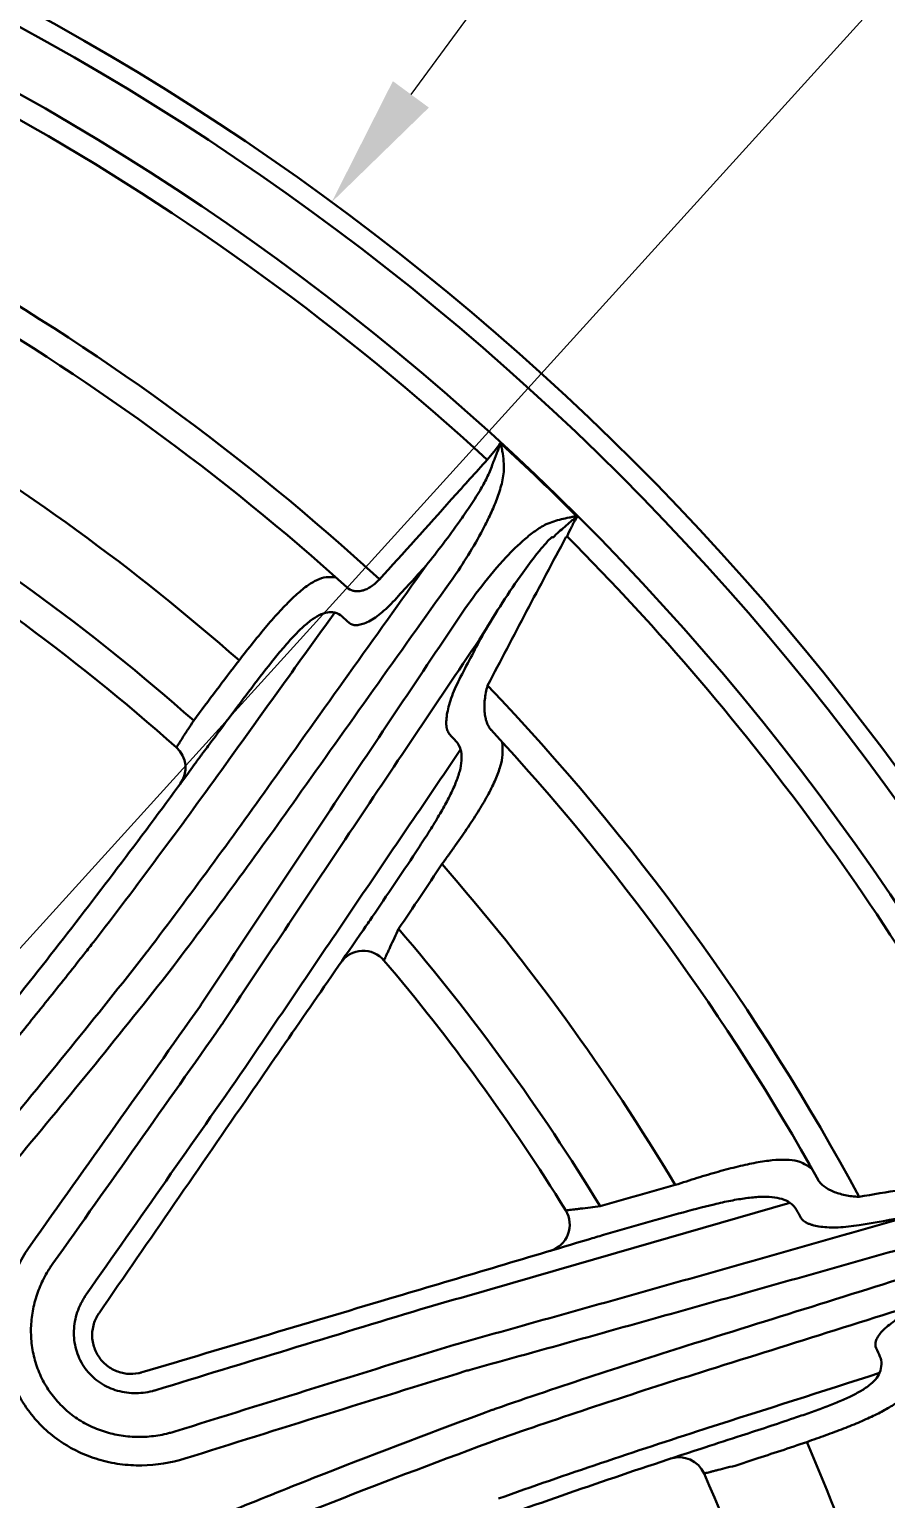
# Model space of a CAD drawing. Header units: inches. Extents: x 975 to 1816, y 133 to 420.
# Drawn here: x 1143.45 to 1162.63, y 294.8 to 327.72 of the extents above; entities that cross this region are included whole.
import ezdxf

# ---------------------------------------------------------------- set-up
doc = ezdxf.new("R2010")
doc.units = ezdxf.units.IN
doc.header["$MEASUREMENT"] = 0
doc.linetypes.add('CENTER', pattern=[2, 1.25, -0.25, 0.25, -0.25])
doc.layers.get('0').update_dxf_attribs({"lineweight": 30})
doc.layers.add('Center', color=1, linetype='CENTER', lineweight=18)
doc.styles.add('TCVN', font='tcvn+7284-2003r.ttf', dxfattribs={"height": 2.5})
doc.dimstyles.new('TCVN', dxfattribs={"dimtxt": 2.5, "dimasz": 3, "dimexe": 0.1, "dimexo": 0.0625, "dimgap": 0.09, "dimtad": 0, "dimtoh": 1, "dimdec": 0, "dimzin": 0, "dimdsep": 46, "dimtxsty": 'TCVN', "dimcen": 0.09, "dimclrd": 2, "dimclre": 2, "dimclrt": 1, "dimadec": 0, "dimazin": 0, "dimtfac": 1, "dimtdec": 0, "dimtofl": 0, "dimtmove": 0, "dimatfit": 3, "dimfxl": 1, "dimtolj": 1, "dimtzin": 0, "dimlwd": 18, "dimlwe": 18, "dimarcsym": 0})

# ---------------------------------------------------------------- blocks, each defined once
blk = doc.blocks.new('*D7')
at = {"layer": 'Center', "color": 2, "linetype": 'Continuous', "lineweight": 18, "transparency": 16777216}
for p, q in [((1171.919, 353.394), (1151.998, 326.267)), ((1174.919, 353.394), (1171.919, 353.394))]:
    blk.add_line(p, q, dxfattribs=at)
at = {"layer": 'Center', "color": 2, "lineweight": 18, "transparency": 16777216}
for p, q in [((1115.306, 276.426), (1115.486, 276.426)), ((1115.396, 276.336), (1115.396, 276.516))]:
    blk.add_line(p, q, dxfattribs=at)
at = {"layer": 'Center', "color": 2, "transparency": 16777216}
blk.add_solid([(1151.595, 326.563), (1152.401, 325.971), (1150.222, 323.849)], dxfattribs=at)
at = {"layer": 'Defpoints', "color": 0, "transparency": 16777216}
for p in [(1150.222, 323.849), (1080.569, 229.002)]:
    blk.add_point(p, dxfattribs=at)
at = {"layer": 'Center', "color": 1, "transparency": 16777216, "insert": (1178.009, 353.394), "char_height": 2.5, "attachment_point": 5, "style": 'TCVN'}
blk.add_mtext('\\A1;∅118', dxfattribs=at)
blk = doc.blocks.new('*D8')
at = {"layer": 'Center', "color": 2, "linetype": 'Continuous', "lineweight": 18, "transparency": 16777216}
for p, q in [((1174.822, 341.958), (1127.243, 289.491)), ((1177.822, 341.958), (1174.822, 341.958))]:
    blk.add_line(p, q, dxfattribs=at)
at = {"layer": 'Center', "color": 2, "lineweight": 18, "transparency": 16777216}
for p, q in [((1115.306, 276.426), (1115.486, 276.426)), ((1115.396, 276.336), (1115.396, 276.516))]:
    blk.add_line(p, q, dxfattribs=at)
at = {"layer": 'Center', "color": 2, "transparency": 16777216}
blk.add_solid([(1126.873, 289.826), (1127.614, 289.155), (1125.228, 287.268)], dxfattribs=at)
at = {"layer": 'Defpoints', "color": 0, "transparency": 16777216}
for p in [(1125.228, 287.268), (1105.563, 265.583)]:
    blk.add_point(p, dxfattribs=at)
at = {"layer": 'Center', "color": 1, "transparency": 16777216, "insert": (1180.537, 341.958), "char_height": 2.5, "attachment_point": 5, "style": 'TCVN'}
blk.add_mtext('\\A1;∅29', dxfattribs=at)

msp = doc.modelspace()

# ---------------------------------------------------------------- linework, layer by layer
msp.add_line((1159.699, 295.68), (1159.261, 295.538))
for radius in [58.838, 58.403, 57.085]:
    msp.add_circle((1115.396, 276.426), radius)
for centre, radius, start, end in [((1115.396, 276.426), 56.593, 47.3912, 60.6088), ((1115.396, 276.426), 52.986, 47.3538, 60.6462), ((1115.396, 276.426), 52.362, 47.8084, 60.1916), ((1115.396, 276.426), 49.533, 48.6057, 59.3943), ((1115.396, 276.426), 57.068, 45.0445, 47.4169), ((1115.396, 276.426), 47.848, 48.4483, 59.5517), ((1115.396, 276.426), 47.141, 48.3155, 59.6845), ((1115.396, 276.426), 56.593, 27.1187, 44.8813), ((1115.396, 276.426), 52.986, 28.3216, 43.6784), ((1115.396, 276.426), 52.362, 29.1691, 42.8309), ((1146.341, 311.176), 0.609, 323.7119, 48.3155), ((1115.396, 276.426), 49.533, 30.8532, 41.1468), ((1115.396, 276.426), 47.848, 31.3945, 40.6055), ((1150.93, 306.467), 0.609, 40.2122, 145.4147), ((1115.396, 276.426), 47.141, 31.7878, 40.2122), ((1154.948, 300.937), 0.609, 286.5853, 31.7878), ((1115.396, 276.426), 49.533, 12.6372, 23.3628), ((1158.008, 295.117), 0.609, 23.6845, 108.2881), ((1115.396, 276.426), 47.141, 12.3155, 23.6845)]:
    msp.add_arc(centre, radius, start, end)
for points in [[(1153.709, 318.078), (1153.811, 318.192), (1153.909, 318.317), (1153.999, 318.45)], [(1151.292, 315.399), (1151.835, 315.993), (1152.373, 316.591), (1152.907, 317.193)], [(1153.088, 316.699), (1153.125, 316.752), (1153.162, 316.805), (1153.199, 316.859)], [(1153.199, 316.859), (1153.199, 316.859), (1153.199, 316.859), (1153.199, 316.859)], [(1152.338, 315.708), (1152.599, 316.031), (1152.85, 316.36), (1153.088, 316.699)], [(1153.664, 316.62), (1153.633, 316.559), (1153.601, 316.498), (1153.569, 316.438)], [(1148.879, 310.854), (1150.027, 312.468), (1151.181, 314.088), (1152.338, 315.708)], [(1152.338, 315.708), (1152.105, 315.45), (1151.871, 315.192), (1151.636, 314.935)], [(1152.875, 315.333), (1151.727, 313.722), (1150.582, 312.112), (1149.444, 310.506)], [(1150.291, 314.655), (1149.5, 313.554), (1148.71, 312.454), (1147.923, 311.357)], [(1150.457, 314.567), (1150.411, 314.609), (1150.356, 314.638), (1150.291, 314.655)], [(1150.612, 314.428), (1150.56, 314.475), (1150.509, 314.521), (1150.457, 314.567)], [(1153.112, 313.214), (1153.282, 313.539), (1153.453, 313.865), (1153.625, 314.19)], [(1147.133, 312.233), (1147.469, 312.685), (1147.808, 313.135), (1148.149, 313.584)], [(1148.562, 313.139), (1148.222, 312.691), (1147.884, 312.241), (1147.549, 311.788)], [(1147.008, 312.043), (1147.048, 312.103), (1147.09, 312.166), (1147.133, 312.233)], [(1146.92, 311.907), (1146.934, 311.93), (1146.949, 311.953), (1146.965, 311.977)], [(1146.965, 311.977), (1146.979, 311.998), (1146.993, 312.02), (1147.008, 312.043)], [(1147.549, 311.788), (1147.469, 311.681), (1147.393, 311.579), (1147.319, 311.48)], [(1153.007, 311.774), (1152.961, 311.824), (1152.915, 311.874), (1152.869, 311.923)], [(1147.319, 311.48), (1147.292, 311.444), (1147.266, 311.409), (1147.24, 311.374)], [(1153.112, 311.584), (1153.087, 311.662), (1153.053, 311.725), (1153.007, 311.774)], [(1144.215, 307.351), (1145.211, 308.634), (1146.193, 309.938), (1147.158, 311.262)], [(1147.851, 311.256), (1146.907, 309.941), (1145.945, 308.646), (1144.97, 307.373)], [(1147.24, 311.374), (1147.212, 311.335), (1147.184, 311.298), (1147.158, 311.262)], [(1146.106, 307.077), (1147.045, 308.315), (1147.97, 309.576), (1148.879, 310.854)], [(1149.444, 310.506), (1148.538, 309.228), (1147.617, 307.97), (1146.68, 306.732)], [(1151.134, 307.838), (1151.462, 308.318), (1151.786, 308.8), (1152.107, 309.284)], [(1152.695, 309.018), (1152.374, 308.532), (1152.05, 308.048), (1151.722, 307.567)], [(1150.936, 307.548), (1151, 307.642), (1151.066, 307.738), (1151.134, 307.838)], [(1150.936, 307.548), (1150.083, 306.312), (1149.233, 305.08), (1148.388, 303.853)], [(1151.722, 307.567), (1151.691, 307.499), (1151.66, 307.432), (1151.63, 307.368)], [(1146.068, 307.028), (1146.08, 307.044), (1146.093, 307.06), (1146.106, 307.077)], [(1146.68, 306.732), (1146.666, 306.713), (1146.651, 306.694), (1146.636, 306.675)], [(1147.282, 305.845), (1147.301, 305.874), (1147.32, 305.903), (1147.34, 305.932)], [(1143.471, 300.466), (1144.751, 302.265), (1146.022, 304.06), (1147.282, 305.845)], [(1147.759, 305.415), (1146.509, 303.64), (1145.247, 301.854), (1143.978, 300.065)], [(1144.727, 299.373), (1145.922, 301.076), (1147.109, 302.774), (1148.287, 304.462)], [(1148.388, 303.853), (1147.269, 302.23), (1146.143, 300.597), (1145.013, 298.958)], [(1156.239, 301.351), (1156.798, 301.514), (1157.358, 301.673), (1157.919, 301.828)], [(1156.02, 301.325), (1156.091, 301.334), (1156.164, 301.342), (1156.239, 301.351)], [(1160.637, 301.273), (1160.604, 301.331), (1160.555, 301.384), (1160.488, 301.431)], [(1160.736, 301.095), (1160.703, 301.154), (1160.67, 301.214), (1160.637, 301.273)], [(1157.991, 301.186), (1157.431, 301.03), (1156.872, 300.871), (1156.314, 300.708)], [(1163.125, 301.114), (1162.763, 301.051), (1162.401, 300.989), (1162.038, 300.928)], [(1151.676, 299.328), (1153.104, 299.753), (1154.539, 300.18), (1155.978, 300.609)], [(1156.314, 300.708), (1156.199, 300.674), (1156.086, 300.641), (1155.978, 300.609)], [(1158.329, 298.272), (1160.209, 298.859), (1162.095, 299.451), (1163.982, 300.045)], [(1144.685, 299.309), (1144.684, 299.309), (1144.684, 299.309), (1144.684, 299.31)], [(1145.977, 297.63), (1147.885, 298.198), (1149.787, 298.765), (1151.676, 299.328)], [(1164.173, 299.418), (1162.274, 298.818), (1160.377, 298.22), (1158.486, 297.628)], [(1145.013, 298.958), (1145.01, 298.954), (1145.008, 298.951), (1145.005, 298.947)], [(1152.224, 299.044), (1150.255, 298.445), (1148.272, 297.84), (1146.283, 297.23)], [(1146.71, 296.304), (1148.804, 296.958), (1150.893, 297.606), (1152.967, 298.246)], [(1153.887, 296.811), (1155.354, 297.318), (1156.835, 297.806), (1158.329, 298.272)], [(1162.506, 297.982), (1162.479, 298.045), (1162.45, 298.108), (1162.422, 298.171)], [(1145.971, 297.628), (1145.973, 297.629), (1145.975, 297.63), (1145.977, 297.63)], [(1153.229, 297.66), (1151.142, 297.014), (1149.042, 296.359), (1146.936, 295.698)], [(1153.329, 297.688), (1153.296, 297.679), (1153.262, 297.669), (1153.229, 297.66)], [(1158.486, 297.628), (1156.99, 297.158), (1155.506, 296.668), (1154.038, 296.158)], [(1158.65, 296.383), (1159.93, 296.793), (1161.213, 297.204), (1162.498, 297.617)], [(1153.821, 296.786), (1153.843, 296.795), (1153.865, 296.803), (1153.887, 296.811)], [(1153.958, 294.8), (1155.477, 295.339), (1157.012, 295.858), (1158.561, 296.355)], [(1159.406, 296.214), (1159.796, 296.341), (1160.185, 296.47), (1160.573, 296.601)], [(1154.038, 296.158), (1154.019, 296.151), (1153.999, 296.143), (1153.98, 296.136)], [(1159.406, 296.214), (1159.132, 296.125), (1158.858, 296.036), (1158.585, 295.947)], [(1160.867, 296.068), (1160.479, 295.936), (1160.089, 295.807), (1159.699, 295.68)], [(1158.494, 295.918), (1156.905, 295.401), (1155.33, 294.86), (1153.772, 294.299)], [(1158.585, 295.947), (1158.555, 295.937), (1158.524, 295.928), (1158.494, 295.918)], [(1159.261, 295.538), (1159.18, 295.518), (1159.102, 295.498), (1159.029, 295.48)]]:
    msp.add_open_spline(points, degree=3)
for points, knots in [([(1153.82, 317.969), (1153.853, 318.047), (1153.885, 318.126), (1153.931, 318.246), (1153.946, 318.286), (1153.968, 318.347), (1153.975, 318.367), (1153.986, 318.398), (1153.989, 318.408), (1153.994, 318.423), (1153.996, 318.428), (1153.998, 318.436), (1153.998, 318.439), (1153.999, 318.443), (1153.999, 318.444), (1154, 318.447), (1154, 318.448), (1153.999, 318.45)], [0, 0, 0, 0, 0.5, 0.5, 0.75, 0.75, 0.875, 0.875, 0.9375, 0.9375, 0.96875, 0.96875, 0.984375, 0.984375, 0.992188, 0.992188, 1, 1, 1, 1]), ([(1154.011, 318.445), (1154.01, 318.446), (1154.008, 318.448), (1154.006, 318.449), (1154.004, 318.449), (1154.001, 318.449), (1153.999, 318.45)], [0, 0, 0, 0, 0.00003455991, 0.00003455991, 0.00003455991, 0.00006825331, 0.00006825331, 0.00006825331, 0.00006825331]), ([(1154.011, 318.445), (1154.015, 318.436), (1154.017, 318.426), (1154.021, 318.407), (1154.023, 318.398), (1154.029, 318.37), (1154.032, 318.351), (1154.043, 318.294), (1154.049, 318.256), (1154.066, 318.142), (1154.074, 318.065), (1154.08, 317.989)], [0, 0, 0, 0, 0.0625, 0.0625, 0.125, 0.125, 0.25, 0.25, 0.5, 0.5, 1, 1, 1, 1]), ([(1152.907, 317.193), (1152.917, 317.203), (1152.926, 317.214), (1152.936, 317.225), (1153.193, 317.509), (1153.451, 317.793), (1153.709, 318.078)], [0, 0, 0, 0, 0.00022515, 0.00022515, 0.00022515, 0.006223514, 0.006223514, 0.006223514, 0.006223514]), ([(1153.199, 316.859), (1153.321, 317.033), (1153.438, 317.211), (1153.601, 317.485), (1153.653, 317.578), (1153.724, 317.721), (1153.747, 317.769), (1153.788, 317.867), (1153.806, 317.917), (1153.82, 317.969)], [0, 0, 0, 0, 0.5, 0.5, 0.75, 0.75, 0.875, 0.875, 1, 1, 1, 1]), ([(1154.08, 317.989), (1154.085, 317.927), (1154.083, 317.867), (1154.072, 317.747), (1154.063, 317.688), (1154.028, 317.513), (1153.994, 317.397), (1153.915, 317.168), (1153.87, 317.057), (1153.772, 316.836), (1153.72, 316.728), (1153.664, 316.62)], [0, 0, 0, 0, 0.125, 0.125, 0.25, 0.25, 0.5, 0.5, 0.75, 0.75, 1, 1, 1, 1]), ([(1155.031, 316.637), (1155.142, 316.68), (1155.254, 316.716), (1155.426, 316.76), (1155.484, 316.773), (1155.571, 316.79), (1155.6, 316.796), (1155.644, 316.803), (1155.659, 316.805), (1155.681, 316.808), (1155.688, 316.809), (1155.703, 316.811), (1155.71, 316.811), (1155.718, 316.81)], [0, 0, 0, 0, 0.5, 0.5, 0.75, 0.75, 0.875, 0.875, 0.9375, 0.9375, 0.96875, 0.96875, 1, 1, 1, 1]), ([(1155.722, 316.799), (1155.721, 316.801), (1155.718, 316.801), (1155.715, 316.8), (1155.713, 316.799), (1155.708, 316.796), (1155.705, 316.794), (1155.696, 316.787), (1155.69, 316.783), (1155.672, 316.769), (1155.661, 316.76), (1155.626, 316.732), (1155.603, 316.713), (1155.534, 316.656), (1155.488, 316.617), (1155.354, 316.501), (1155.267, 316.421), (1155.183, 316.34)], [0, 0, 0, 0, 0.007813, 0.007813, 0.015625, 0.015625, 0.03125, 0.03125, 0.0625, 0.0625, 0.125, 0.125, 0.25, 0.25, 0.5, 0.5, 1, 1, 1, 1]), ([(1155.722, 316.799), (1155.679, 316.728), (1155.638, 316.654), (1155.563, 316.508), (1155.528, 316.434), (1155.496, 316.36)], [0, 0, 0, 0, 0.5, 0.5, 1, 1, 1, 1]), ([(1155.718, 316.81), (1155.719, 316.809), (1155.72, 316.807), (1155.721, 316.806), (1155.721, 316.804), (1155.721, 316.802), (1155.722, 316.799)], [0, 0, 0, 0, 0.00002529611, 0.00002529611, 0.00002529611, 0.00005828994, 0.00005828994, 0.00005828994, 0.00005828994]), ([(1153.569, 316.438), (1153.465, 316.246), (1153.355, 316.058), (1153.123, 315.69), (1153.002, 315.51), (1152.875, 315.333)], [0, 0, 0, 0, 0.5, 0.5, 1, 1, 1, 1]), ([(1154.131, 315.893), (1154.265, 316.036), (1154.404, 316.173), (1154.626, 316.364), (1154.702, 316.425), (1154.861, 316.539), (1154.944, 316.592), (1155.031, 316.637)], [0, 0, 0, 0, 0.5, 0.5, 0.75, 0.75, 1, 1, 1, 1]), ([(1155.472, 316.346), (1155.178, 315.792), (1154.883, 315.239), (1154.297, 314.13), (1154.006, 313.574), (1153.716, 313.018)], [0, 0, 0, 0, 0.5, 0.5, 1, 1, 1, 1]), ([(1155.161, 316.352), (1155.098, 316.292), (1155.039, 316.228), (1154.925, 316.097), (1154.869, 316.03), (1154.707, 315.827), (1154.604, 315.688), (1154.503, 315.546)], [0, 0, 0, 0, 0.25, 0.25, 0.5, 0.5, 1, 1, 1, 1]), ([(1155.183, 316.34), (1155.18, 316.34), (1155.177, 316.341), (1155.174, 316.341), (1155.171, 316.342), (1155.169, 316.343), (1155.166, 316.345), (1155.164, 316.347), (1155.163, 316.349), (1155.161, 316.351), (1155.161, 316.351), (1155.161, 316.352), (1155.161, 316.352)], [0, 0, 0, 0, 0.000045235, 0.000045235, 0.000045235, 0.0000912073, 0.0000912073, 0.0000912073, 0.0001333012, 0.0001333012, 0.0001333012, 0.0001415109, 0.0001415109, 0.0001415109, 0.0001415109]), ([(1155.472, 316.346), (1155.478, 316.349), (1155.483, 316.352), (1155.489, 316.356), (1155.491, 316.357), (1155.494, 316.358), (1155.496, 316.36)], [0, 0, 0, 0, 0.0001038946, 0.0001038946, 0.0001038946, 0.0001448338, 0.0001448338, 0.0001448338, 0.0001448338]), ([(1153.089, 314.562), (1153.246, 314.796), (1153.411, 315.026), (1153.757, 315.471), (1153.938, 315.687), (1154.131, 315.893)], [0, 0, 0, 0, 0.5, 0.5, 1, 1, 1, 1]), ([(1148.149, 313.584), (1148.256, 313.722), (1148.362, 313.855), (1148.569, 314.112), (1148.672, 314.237), (1148.823, 314.415), (1148.874, 314.473), (1148.972, 314.585), (1149.021, 314.639), (1149.163, 314.794), (1149.255, 314.888), (1149.39, 315.017), (1149.434, 315.057), (1149.52, 315.133), (1149.562, 315.168), (1149.685, 315.263), (1149.763, 315.315), (1149.912, 315.396), (1149.983, 315.424), (1150.115, 315.453), (1150.176, 315.455), (1150.312, 315.446)], [0, 0, 0, 0, 0.125, 0.125, 0.25, 0.25, 0.3125, 0.3125, 0.375, 0.375, 0.5, 0.5, 0.5625, 0.5625, 0.625, 0.625, 0.75, 0.75, 0.875, 0.875, 1, 1, 1, 1]), ([(1154.503, 315.546), (1154.346, 315.327), (1154.196, 315.104), (1153.904, 314.651), (1153.763, 314.421), (1153.625, 314.19)], [0, 0, 0, 0, 0.5, 0.5, 1, 1, 1, 1]), ([(1150.562, 315.22), (1150.603, 315.184), (1150.65, 315.158), (1150.73, 315.136), (1150.759, 315.132), (1150.819, 315.131), (1150.85, 315.134), (1150.914, 315.147), (1150.948, 315.157), (1151.016, 315.185), (1151.051, 315.202), (1151.12, 315.246), (1151.156, 315.271), (1151.225, 315.33), (1151.259, 315.363), (1151.292, 315.399)], [0, 0, 0, 0, 0.25, 0.25, 0.375, 0.375, 0.5, 0.5, 0.625, 0.625, 0.75, 0.75, 0.875, 0.875, 1, 1, 1, 1]), ([(1151.636, 314.935), (1151.583, 314.877), (1151.529, 314.822), (1151.422, 314.721), (1151.369, 314.674), (1151.265, 314.59), (1151.214, 314.554), (1151.115, 314.49), (1151.067, 314.462), (1150.976, 314.419), (1150.933, 314.402), (1150.872, 314.386), (1150.853, 314.381), (1150.815, 314.375), (1150.797, 314.373), (1150.71, 314.371), (1150.654, 314.39), (1150.612, 314.428)], [0, 0, 0, 0, 0.125, 0.125, 0.25, 0.25, 0.375, 0.375, 0.5, 0.5, 0.625, 0.625, 0.6875, 0.6875, 0.75, 0.75, 1, 1, 1, 1]), ([(1147.34, 305.932), (1148.285, 307.363), (1149.238, 308.798), (1151.157, 311.678), (1152.121, 313.119), (1153.089, 314.562)], [0, 0, 0, 0, 0.5, 0.5, 1, 1, 1, 1]), ([(1150.291, 314.655), (1150.24, 314.668), (1150.186, 314.67), (1150.07, 314.65), (1150.007, 314.628), (1149.879, 314.563), (1149.812, 314.52), (1149.708, 314.44), (1149.673, 314.411), (1149.6, 314.348), (1149.563, 314.315), (1149.451, 314.208), (1149.375, 314.129), (1149.259, 314.001), (1149.219, 313.956), (1149.139, 313.864), (1149.099, 313.816), (1148.896, 313.572), (1148.731, 313.362), (1148.562, 313.139)], [0, 0, 0, 0, 0.125, 0.125, 0.25, 0.25, 0.375, 0.375, 0.4375, 0.4375, 0.5, 0.5, 0.625, 0.625, 0.6875, 0.6875, 0.75, 0.75, 1, 1, 1, 1]), ([(1153.625, 314.19), (1152.649, 312.739), (1151.677, 311.291), (1149.741, 308.396), (1148.78, 306.954), (1147.825, 305.516)], [0, 0, 0, 0, 0.5, 0.5, 1, 1, 1, 1]), ([(1152.869, 311.923), (1152.848, 311.945), (1152.832, 311.972), (1152.808, 312.036), (1152.799, 312.073), (1152.79, 312.155), (1152.79, 312.201), (1152.796, 312.3), (1152.803, 312.354), (1152.824, 312.468), (1152.839, 312.528), (1152.875, 312.654), (1152.896, 312.72), (1152.972, 312.925), (1153.035, 313.066), (1153.112, 313.214)], [0, 0, 0, 0, 0.125, 0.125, 0.25, 0.25, 0.375, 0.375, 0.5, 0.5, 0.625, 0.625, 0.75, 0.75, 1, 1, 1, 1]), ([(1153.716, 313.018), (1153.685, 312.911), (1153.665, 312.809), (1153.649, 312.659), (1153.646, 312.611), (1153.645, 312.517), (1153.646, 312.472), (1153.654, 312.386), (1153.66, 312.344), (1153.675, 312.266), (1153.685, 312.229), (1153.71, 312.161), (1153.724, 312.129), (1153.757, 312.071), (1153.775, 312.045), (1153.796, 312.023)], [0, 0, 0, 0, 0.25, 0.25, 0.375, 0.375, 0.5, 0.5, 0.625, 0.625, 0.75, 0.75, 0.875, 0.875, 1, 1, 1, 1]), ([(1146.746, 311.631), (1146.746, 311.631), (1146.75, 311.637), (1146.765, 311.662), (1146.777, 311.68), (1146.807, 311.728), (1146.825, 311.757), (1146.869, 311.825), (1146.893, 311.864), (1146.92, 311.907)], [0, 0, 0, 0, 0.25, 0.25, 0.5, 0.5, 0.75, 0.75, 1, 1, 1, 1]), ([(1148.287, 304.462), (1149.085, 305.643), (1149.887, 306.828), (1151.094, 308.609), (1151.496, 309.203), (1152.303, 310.393), (1152.708, 310.989), (1153.112, 311.584)], [0, 0, 0, 0, 0.5, 0.5, 0.75, 0.75, 1, 1, 1, 1]), ([(1152.107, 309.284), (1152.186, 309.404), (1152.264, 309.523), (1152.414, 309.757), (1152.486, 309.871), (1152.621, 310.095), (1152.685, 310.204), (1152.774, 310.364), (1152.802, 310.417), (1152.856, 310.52), (1152.882, 310.571), (1152.953, 310.719), (1152.994, 310.814), (1153.044, 310.95), (1153.06, 310.994), (1153.086, 311.081), (1153.097, 311.123), (1153.143, 311.326), (1153.146, 311.465), (1153.112, 311.584)], [0, 0, 0, 0, 0.125, 0.125, 0.25, 0.25, 0.375, 0.375, 0.4375, 0.4375, 0.5, 0.5, 0.625, 0.625, 0.6875, 0.6875, 0.75, 0.75, 1, 1, 1, 1]), ([(1154.04, 311.757), (1154.064, 311.542), (1154.052, 311.389), (1153.988, 311.161), (1153.972, 311.114), (1153.936, 311.016), (1153.916, 310.966), (1153.849, 310.812), (1153.796, 310.704), (1153.704, 310.533), (1153.671, 310.475), (1153.601, 310.356), (1153.564, 310.294), (1153.449, 310.107), (1153.367, 309.979), (1153.191, 309.717), (1153.098, 309.582), (1152.951, 309.373), (1152.9, 309.302), (1152.799, 309.161), (1152.747, 309.089), (1152.695, 309.018)], [0, 0, 0, 0, 0.25, 0.25, 0.3125, 0.3125, 0.375, 0.375, 0.5, 0.5, 0.5625, 0.5625, 0.625, 0.625, 0.75, 0.75, 0.875, 0.875, 0.9375, 0.9375, 1, 1, 1, 1]), ([(1147.923, 311.357), (1147.899, 311.323), (1147.875, 311.29), (1147.851, 311.256), (1147.851, 311.256), (1147.851, 311.256), (1147.851, 311.256)], [0, 0, 0, 0, 0.0006264584, 0.0006264584, 0.0006264584, 0.0006267194, 0.0006267194, 0.0006267194, 0.0006267194]), ([(1130.975, 292.339), (1131.564, 292.928), (1132.148, 293.522), (1133.309, 294.72), (1133.885, 295.324), (1135.602, 297.152), (1136.729, 298.391), (1138.395, 300.281), (1138.945, 300.914), (1140.031, 302.186), (1140.569, 302.825), (1142.162, 304.75), (1143.2, 306.045), (1144.215, 307.351)], [0, 0, 0, 0, 0.125, 0.125, 0.25, 0.25, 0.5, 0.5, 0.625, 0.625, 0.75, 0.75, 1, 1, 1, 1]), ([(1144.97, 307.373), (1144.903, 307.288), (1144.836, 307.203), (1144.702, 307.032), (1144.501, 306.777), (1144.03, 306.182), (1143.08, 304.996), (1142.252, 303.987), (1141.136, 302.648), (1140.572, 301.982), (1139.431, 300.657), (1138.854, 299.997), (1137.107, 298.029), (1135.922, 296.737), (1134.117, 294.828), (1133.512, 294.198), (1132.598, 293.262), (1132.14, 292.796), (1131.602, 292.256), (1131.372, 292.026), (1131.218, 291.872), (1131.141, 291.796), (1131.064, 291.719)], [0, 0, 0, 0, 0.015625, 0.015625, 0.03125, 0.0625, 0.125, 0.25, 0.25, 0.375, 0.375, 0.5, 0.5, 0.75, 0.75, 0.875, 0.875, 0.9375, 0.96875, 0.984375, 0.984375, 1, 1, 1, 1]), ([(1151.63, 307.368), (1151.596, 307.295), (1151.565, 307.227), (1151.522, 307.136), (1151.509, 307.107), (1151.484, 307.053), (1151.472, 307.027), (1151.451, 306.982), (1151.442, 306.961), (1151.425, 306.926), (1151.418, 306.91), (1151.401, 306.873), (1151.395, 306.861), (1151.395, 306.861)], [0, 0, 0, 0, 0.25, 0.25, 0.375, 0.375, 0.5, 0.5, 0.625, 0.625, 0.75, 0.75, 1, 1, 1, 1]), ([(1131.51, 290.712), (1132.803, 291.988), (1134.078, 293.287), (1135.965, 295.271), (1136.589, 295.939), (1137.519, 296.948), (1137.828, 297.286), (1138.443, 297.965), (1138.75, 298.306), (1140.275, 300.015), (1141.469, 301.397), (1143.222, 303.493), (1143.8, 304.195), (1144.944, 305.607), (1145.509, 306.316), (1146.068, 307.028)], [0, 0, 0, 0, 0.25, 0.25, 0.375, 0.375, 0.4375, 0.4375, 0.5, 0.5, 0.75, 0.75, 0.875, 0.875, 1, 1, 1, 1]), ([(1146.636, 306.675), (1146.072, 305.957), (1145.5, 305.241), (1144.345, 303.816), (1143.76, 303.107), (1141.988, 300.992), (1140.781, 299.597), (1139.24, 297.872), (1138.93, 297.528), (1138.308, 296.842), (1137.996, 296.501), (1137.056, 295.482), (1136.425, 294.809), (1134.517, 292.807), (1133.228, 291.495), (1131.921, 290.207)], [0, 0, 0, 0, 0.125, 0.125, 0.25, 0.25, 0.5, 0.5, 0.5625, 0.5625, 0.625, 0.625, 0.75, 0.75, 1, 1, 1, 1]), ([(1147.825, 305.516), (1147.803, 305.482), (1147.781, 305.449), (1147.759, 305.415), (1147.759, 305.415), (1147.759, 305.415), (1147.759, 305.415)], [0, 0, 0, 0, 0.0006098362, 0.0006098362, 0.0006098362, 0.0006100972, 0.0006100972, 0.0006100972, 0.0006100972]), ([(1157.919, 301.828), (1158.087, 301.883), (1158.252, 301.935), (1158.574, 302.035), (1158.731, 302.082), (1158.961, 302.147), (1159.037, 302.168), (1159.185, 302.207), (1159.258, 302.225), (1159.469, 302.277), (1159.604, 302.306), (1159.795, 302.341), (1159.857, 302.352), (1159.978, 302.369), (1160.036, 302.376), (1160.204, 302.393), (1160.307, 302.396), (1160.495, 302.39), (1160.58, 302.379), (1160.733, 302.341), (1160.8, 302.315), (1160.971, 302.206)], [0, 0, 0, 0, 0.125, 0.125, 0.25, 0.25, 0.3125, 0.3125, 0.375, 0.375, 0.5, 0.5, 0.5625, 0.5625, 0.625, 0.625, 0.75, 0.75, 0.875, 0.875, 1, 1, 1, 1]), ([(1161.117, 301.946), (1161.147, 301.893), (1161.192, 301.845), (1161.278, 301.778), (1161.311, 301.757), (1161.38, 301.717), (1161.417, 301.699), (1161.497, 301.665), (1161.54, 301.65), (1161.63, 301.622), (1161.676, 301.61), (1161.822, 301.58), (1161.928, 301.566), (1162.039, 301.563)], [0, 0, 0, 0, 0.25, 0.25, 0.375, 0.375, 0.5, 0.5, 0.625, 0.625, 0.75, 0.75, 1, 1, 1, 1]), ([(1162.039, 301.563), (1162.657, 301.666), (1163.276, 301.772), (1164.511, 301.986), (1165.129, 302.096), (1165.746, 302.204)], [0, 0, 0, 0, 0.5, 0.5, 1, 1, 1, 1]), ([(1160.488, 301.431), (1159.797, 301.231), (1159.106, 301.03), (1157.725, 300.631), (1157.035, 300.431), (1155.658, 300.033), (1154.969, 299.834), (1153.595, 299.438), (1152.908, 299.241), (1152.224, 299.044)], [0, 0, 0, 0, 0.25, 0.25, 0.5, 0.5, 0.75, 0.75, 1, 1, 1, 1]), ([(1155.466, 301.258), (1155.466, 301.258), (1155.479, 301.26), (1155.52, 301.265), (1155.537, 301.267), (1155.576, 301.271), (1155.598, 301.274), (1155.648, 301.28), (1155.676, 301.283), (1155.735, 301.29), (1155.766, 301.294), (1155.867, 301.306), (1155.941, 301.315), (1156.02, 301.325)], [0, 0, 0, 0, 0.25, 0.25, 0.375, 0.375, 0.5, 0.5, 0.625, 0.625, 0.75, 0.75, 1, 1, 1, 1]), ([(1160.488, 301.431), (1160.437, 301.466), (1160.378, 301.493), (1160.242, 301.535), (1160.166, 301.549), (1160.002, 301.564), (1159.912, 301.565), (1159.766, 301.559), (1159.716, 301.555), (1159.612, 301.546), (1159.559, 301.539), (1159.395, 301.517), (1159.281, 301.498), (1159.102, 301.463), (1159.041, 301.451), (1158.917, 301.424), (1158.853, 301.409), (1158.534, 301.334), (1158.268, 301.263), (1157.991, 301.186)], [0, 0, 0, 0, 0.125, 0.125, 0.25, 0.25, 0.375, 0.375, 0.4375, 0.4375, 0.5, 0.5, 0.625, 0.625, 0.6875, 0.6875, 0.75, 0.75, 1, 1, 1, 1]), ([(1153.083, 298.279), (1154.746, 298.742), (1156.415, 299.211), (1159.766, 300.157), (1161.444, 300.634), (1163.125, 301.114)], [0, 0, 0, 0, 0.5, 0.5, 1, 1, 1, 1]), ([(1162.038, 300.928), (1161.956, 300.914), (1161.876, 300.903), (1161.72, 300.886), (1161.644, 300.881), (1161.501, 300.875), (1161.432, 300.875), (1161.301, 300.88), (1161.239, 300.885), (1161.124, 300.9), (1161.071, 300.91), (1160.999, 300.928), (1160.976, 300.935), (1160.933, 300.95), (1160.912, 300.958), (1160.817, 301.001), (1160.764, 301.043), (1160.736, 301.095)], [0, 0, 0, 0, 0.125, 0.125, 0.25, 0.25, 0.375, 0.375, 0.5, 0.5, 0.625, 0.625, 0.6875, 0.6875, 0.75, 0.75, 1, 1, 1, 1]), ([(1146.936, 295.698), (1146.621, 295.6), (1146.3, 295.548), (1145.889, 295.542), (1145.807, 295.544), (1145.642, 295.554), (1145.56, 295.562), (1145.315, 295.596), (1145.154, 295.631), (1144.842, 295.725), (1144.689, 295.784), (1144.467, 295.891), (1144.394, 295.93), (1144.252, 296.013), (1144.183, 296.057), (1143.983, 296.198), (1143.857, 296.302), (1143.681, 296.475), (1143.624, 296.536), (1143.517, 296.66), (1143.467, 296.725), (1143.323, 296.923), (1143.239, 297.062), (1143.129, 297.283), (1143.095, 297.359), (1143.035, 297.512), (1143.008, 297.589), (1142.937, 297.823), (1142.902, 297.982), (1142.859, 298.306), (1142.85, 298.473), (1142.858, 298.799), (1142.874, 298.961), (1142.918, 299.202), (1142.935, 299.281), (1142.976, 299.44), (1143, 299.519), (1143.079, 299.753), (1143.143, 299.903), (1143.291, 300.192), (1143.376, 300.332), (1143.471, 300.466)], [0, 0, 0, 0, 0.125, 0.125, 0.15625, 0.15625, 0.1875, 0.1875, 0.25, 0.25, 0.3125, 0.3125, 0.34375, 0.34375, 0.375, 0.375, 0.4375, 0.4375, 0.46875, 0.46875, 0.5, 0.5, 0.5625, 0.5625, 0.59375, 0.59375, 0.625, 0.625, 0.6875, 0.6875, 0.75, 0.75, 0.8125, 0.8125, 0.84375, 0.84375, 0.875, 0.875, 0.9375, 0.9375, 1, 1, 1, 1]), ([(1163.313, 300.489), (1161.642, 300.015), (1159.973, 299.543), (1156.641, 298.608), (1154.982, 298.145), (1153.329, 297.688)], [0, 0, 0, 0, 0.5, 0.5, 1, 1, 1, 1]), ([(1143.978, 300.065), (1143.959, 300.039), (1143.941, 300.012), (1143.905, 299.958), (1143.888, 299.93), (1143.838, 299.848), (1143.806, 299.791), (1143.718, 299.62), (1143.668, 299.502), (1143.605, 299.318), (1143.586, 299.255), (1143.554, 299.13), (1143.54, 299.067), (1143.505, 298.877), (1143.492, 298.749), (1143.485, 298.491), (1143.491, 298.36), (1143.525, 298.104), (1143.552, 297.978), (1143.608, 297.793), (1143.629, 297.732), (1143.677, 297.611), (1143.703, 297.552), (1143.789, 297.377), (1143.856, 297.267), (1143.969, 297.11), (1144.009, 297.06), (1144.094, 296.961), (1144.139, 296.913), (1144.278, 296.777), (1144.378, 296.695), (1144.536, 296.584), (1144.59, 296.549), (1144.702, 296.484), (1144.76, 296.453), (1144.936, 296.369), (1145.057, 296.323), (1145.242, 296.268), (1145.304, 296.252), (1145.431, 296.224), (1145.495, 296.213), (1145.688, 296.187), (1145.817, 296.179), (1146.074, 296.183), (1146.203, 296.194), (1146.395, 296.225), (1146.459, 296.238), (1146.554, 296.26), (1146.586, 296.268), (1146.648, 296.285), (1146.68, 296.294), (1146.71, 296.304)], [0, 0, 0, 0, 0.015625, 0.015625, 0.03125, 0.03125, 0.0625, 0.0625, 0.125, 0.125, 0.15625, 0.15625, 0.1875, 0.1875, 0.25, 0.25, 0.3125, 0.3125, 0.375, 0.375, 0.40625, 0.40625, 0.4375, 0.4375, 0.5, 0.5, 0.53125, 0.53125, 0.5625, 0.5625, 0.625, 0.625, 0.65625, 0.65625, 0.6875, 0.6875, 0.75, 0.75, 0.78125, 0.78125, 0.8125, 0.8125, 0.875, 0.875, 0.9375, 0.9375, 0.96875, 0.96875, 0.984375, 0.984375, 1, 1, 1, 1]), ([(1146.21, 297.21), (1146.141, 297.192), (1146.071, 297.18), (1145.93, 297.164), (1145.86, 297.161), (1145.72, 297.164), (1145.651, 297.171), (1145.511, 297.194), (1145.442, 297.211), (1145.309, 297.255), (1145.244, 297.281), (1145.119, 297.345), (1145.058, 297.382), (1144.944, 297.464), (1144.89, 297.509), (1144.791, 297.608), (1144.744, 297.662), (1144.661, 297.776), (1144.625, 297.836), (1144.562, 297.961), (1144.535, 298.027), (1144.492, 298.161), (1144.476, 298.229), (1144.455, 298.368), (1144.449, 298.438), (1144.449, 298.651), (1144.47, 298.789), (1144.53, 298.992), (1144.555, 299.059), (1144.599, 299.155), (1144.614, 299.186), (1144.64, 299.233), (1144.648, 299.248), (1144.662, 299.271), (1144.668, 299.282), (1144.675, 299.294), (1144.68, 299.301), (1144.682, 299.305), (1144.685, 299.309)], [0, 0, 0, 0, 0.0625, 0.0625, 0.125, 0.125, 0.1875, 0.1875, 0.25, 0.25, 0.3125, 0.3125, 0.375, 0.375, 0.4375, 0.4375, 0.5, 0.5, 0.5625, 0.5625, 0.625, 0.625, 0.6875, 0.6875, 0.75, 0.75, 0.875, 0.875, 0.9375, 0.9375, 0.96875, 0.96875, 0.984375, 0.984375, 0.992188, 0.996094, 0.996094, 1, 1, 1, 1]), ([(1144.684, 299.31), (1144.684, 299.31), (1144.684, 299.31), (1144.684, 299.31), (1144.698, 299.331), (1144.713, 299.352), (1144.727, 299.373)], [-0.000000261, -0.000000261, -0.000000261, -0.000000261, 0, 0, 0, 0.0003823398, 0.0003823398, 0.0003823398, 0.0003823398]), ([(1145.005, 298.947), (1145.005, 298.946), (1145.004, 298.945), (1145.004, 298.944), (1144.99, 298.923), (1144.975, 298.899), (1144.962, 298.875), (1144.919, 298.795), (1144.887, 298.703), (1144.871, 298.608), (1144.855, 298.513), (1144.855, 298.411), (1144.872, 298.312), (1144.888, 298.222), (1144.92, 298.132), (1144.964, 298.05), (1145.008, 297.967), (1145.067, 297.891), (1145.136, 297.827), (1145.205, 297.763), (1145.286, 297.71), (1145.371, 297.671), (1145.455, 297.633), (1145.546, 297.609), (1145.635, 297.599), (1145.723, 297.589), (1145.811, 297.594), (1145.894, 297.61), (1145.92, 297.615), (1145.949, 297.622), (1145.969, 297.628)], [0.00009754, 0.00009754, 0.00009754, 0.00009754, 0.0001137, 0.0001137, 0.0001137, 0.00056562, 0.00056562, 0.00056562, 0.00208171, 0.00208171, 0.00208171, 0.00360326, 0.00360326, 0.00360326, 0.00500427, 0.00500427, 0.00500427, 0.00641857, 0.00641857, 0.00641857, 0.00784285, 0.00784285, 0.00784285, 0.00925417, 0.00925417, 0.00925417, 0.0106535, 0.0106535, 0.0106535, 0.01109038, 0.01109038, 0.01109038, 0.01109038]), ([(1162.422, 298.171), (1162.399, 298.224), (1162.398, 298.282), (1162.433, 298.381), (1162.451, 298.415), (1162.497, 298.485), (1162.526, 298.521), (1162.596, 298.594), (1162.637, 298.632), (1162.728, 298.706), (1162.779, 298.743), (1162.892, 298.817), (1162.952, 298.853), (1163.081, 298.923), (1163.149, 298.957), (1163.221, 298.989)], [0, 0, 0, 0, 0.25, 0.25, 0.375, 0.375, 0.5, 0.5, 0.625, 0.625, 0.75, 0.75, 0.875, 0.875, 1, 1, 1, 1]), ([(1152.967, 298.246), (1152.967, 298.246), (1152.967, 298.246), (1152.967, 298.246), (1153.006, 298.257), (1153.045, 298.268), (1153.083, 298.279)], [-0.000000261, -0.000000261, -0.000000261, -0.000000261, 0, 0, 0, 0.0006098362, 0.0006098362, 0.0006098362, 0.0006098362]), ([(1162.498, 297.617), (1162.525, 297.685), (1162.538, 297.749), (1162.541, 297.871), (1162.53, 297.928), (1162.506, 297.982)], [0, 0, 0, 0, 0.5, 0.5, 1, 1, 1, 1]), ([(1160.573, 296.601), (1160.687, 296.639), (1160.8, 296.678), (1161.022, 296.756), (1161.13, 296.794), (1161.339, 296.872), (1161.439, 296.911), (1161.633, 296.991), (1161.727, 297.032), (1161.9, 297.115), (1161.981, 297.156), (1162.091, 297.221), (1162.126, 297.242), (1162.193, 297.286), (1162.225, 297.309), (1162.372, 297.422), (1162.454, 297.516), (1162.498, 297.617)], [0, 0, 0, 0, 0.125, 0.125, 0.25, 0.25, 0.375, 0.375, 0.5, 0.5, 0.625, 0.625, 0.6875, 0.6875, 0.75, 0.75, 1, 1, 1, 1]), ([(1163.21, 297.307), (1163.154, 297.194), (1163.056, 297.087), (1162.883, 296.955), (1162.846, 296.928), (1162.766, 296.876), (1162.725, 296.85), (1162.593, 296.773), (1162.498, 296.722), (1162.342, 296.647), (1162.288, 296.621), (1162.176, 296.571), (1162.118, 296.545), (1161.941, 296.47), (1161.818, 296.42), (1161.561, 296.321), (1161.428, 296.27), (1161.152, 296.169), (1161.011, 296.119), (1160.867, 296.068)], [0, 0, 0, 0, 0.25, 0.25, 0.3125, 0.3125, 0.375, 0.375, 0.5, 0.5, 0.5625, 0.5625, 0.625, 0.625, 0.75, 0.75, 0.875, 0.875, 1, 1, 1, 1]), ([(1146.283, 297.23), (1146.259, 297.223), (1146.235, 297.216), (1146.21, 297.208), (1146.21, 297.208), (1146.21, 297.208), (1146.21, 297.208)], [0, 0, 0, 0, 0.0003823398, 0.0003823398, 0.0003823398, 0.0003826008, 0.0003826008, 0.0003826008, 0.0003826008]), ([(1138.884, 290.504), (1141.331, 291.67), (1143.802, 292.777), (1146.92, 294.089), (1147.545, 294.347), (1148.798, 294.857), (1149.425, 295.108), (1151.307, 295.848), (1152.563, 296.325), (1153.821, 296.786)], [0, 0, 0, 0, 0.5, 0.5, 0.625, 0.625, 0.75, 0.75, 1, 1, 1, 1]), ([(1158.561, 296.355), (1158.561, 296.355), (1158.561, 296.355), (1158.561, 296.355), (1158.591, 296.364), (1158.62, 296.374), (1158.65, 296.383)], [-0.000000261, -0.000000261, -0.000000261, -0.000000261, 0, 0, 0, 0.000472622, 0.000472622, 0.000472622, 0.000472622]), ([(1153.98, 296.136), (1152.735, 295.681), (1151.491, 295.209), (1149.006, 294.233), (1147.763, 293.729), (1144.058, 292.174), (1141.61, 291.079), (1139.186, 289.927)], [0, 0, 0, 0, 0.25, 0.25, 0.5, 0.5, 1, 1, 1, 1]), ([(1159.029, 295.48), (1158.959, 295.462), (1158.896, 295.446), (1158.811, 295.425), (1158.784, 295.418), (1158.734, 295.405), (1158.712, 295.399), (1158.651, 295.384), (1158.619, 295.376), (1158.587, 295.368), (1158.579, 295.366), (1158.569, 295.363), (1158.566, 295.362), (1158.566, 295.362)], [0, 0, 0, 0, 0.25, 0.25, 0.375, 0.375, 0.5, 0.5, 0.75, 0.75, 0.875, 0.875, 1, 1, 1, 1])]:
    msp.add_open_spline(points, degree=3, knots=knots)

# ---------------------------------------------------------------- dimensions: what is measured, and where the dimension line sits
at = {"layer": 'Center'}
for p1, p2, picture, middle in [((1080.569, 229.002), (1150.222, 323.849), '*D7', (1178.009, 353.394)), ((1105.563, 265.583), (1125.228, 287.268), '*D8', (1180.537, 341.958))]:
    dim = msp.add_diameter_dim_2p(p1=p1, p2=p2, dimstyle='TCVN', dxfattribs=at)
    dim.commit()
    dim.dimension.update_dxf_attribs({"geometry": picture, "text_midpoint": middle, "dimtype": 163})

doc.saveas('drawing.dxf')
